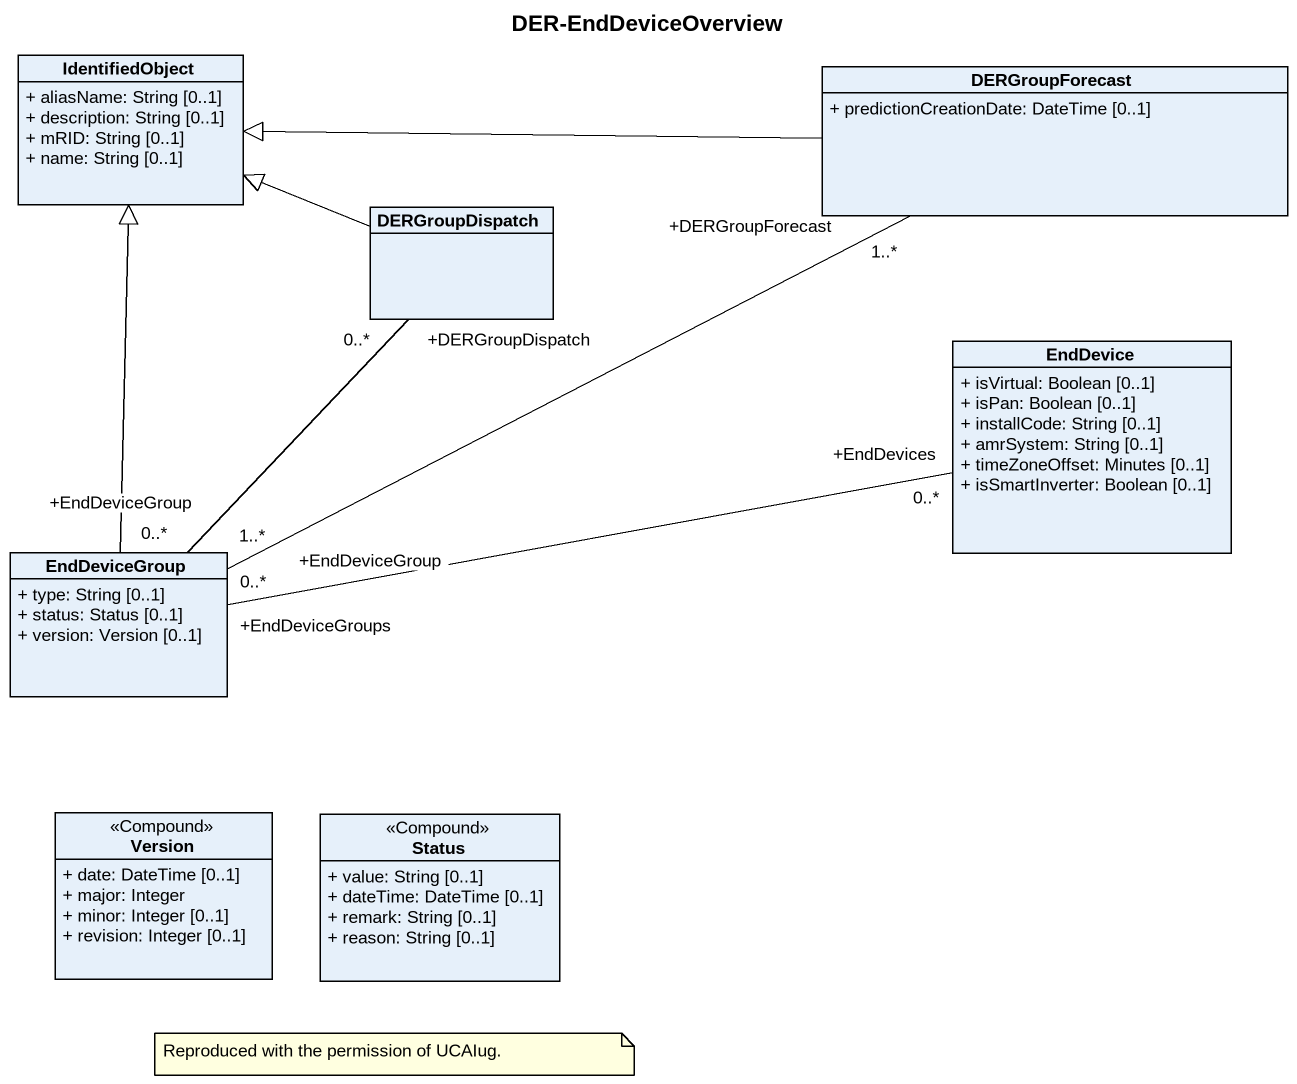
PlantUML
@startuml
title DER-EndDeviceOverview
hide circle
hide empty members
skinparam classAttributeIconSize 0
class IdentifiedObject {
  + aliasName: String [0..1]
  + description: String [0..1]
  + mRID: String [0..1]
  + name: String [0..1]
}
class DERGroupForecast {
  + predictionCreationDate: DateTime [0..1]
}
class DERGroupDispatch
class EndDevice {
  + isVirtual: Boolean [0..1]
  + isPan: Boolean [0..1]
  + installCode: String [0..1]
  + amrSystem: String [0..1]
  + timeZoneOffset: Minutes [0..1]
  + isSmartInverter: Boolean [0..1]
}
class EndDeviceGroup {
  + type: String [0..1]
  + status: Status [0..1]
  + version: Version [0..1]
}
class Version <<Compound>> {
  + date: DateTime [0..1]
  + major: Integer
  + minor: Integer [0..1]
  + revision: Integer [0..1]
}
class Status <<Compound>> {
  + value: String [0..1]
  + dateTime: DateTime [0..1]
  + remark: String [0..1]
  + reason: String [0..1]
}
DERGroupForecast -left-|> IdentifiedObject
DERGroupForecast "+DERGroupForecast\n1..*" -left- "+EndDeviceGroup\n1..*" EndDeviceGroup
DERGroupDispatch -left-|> IdentifiedObject
EndDeviceGroup -up-|> IdentifiedObject
EndDeviceGroup "+EndDeviceGroup\n0..*" -up- "+DERGroupDispatch\n0..*" DERGroupDispatch
EndDeviceGroup "+EndDeviceGroups\n0..*" -right- "+EndDevices\n0..*" EndDevice
note as N1
  Reproduced with the permission of UCAIug.
end note
@enduml
